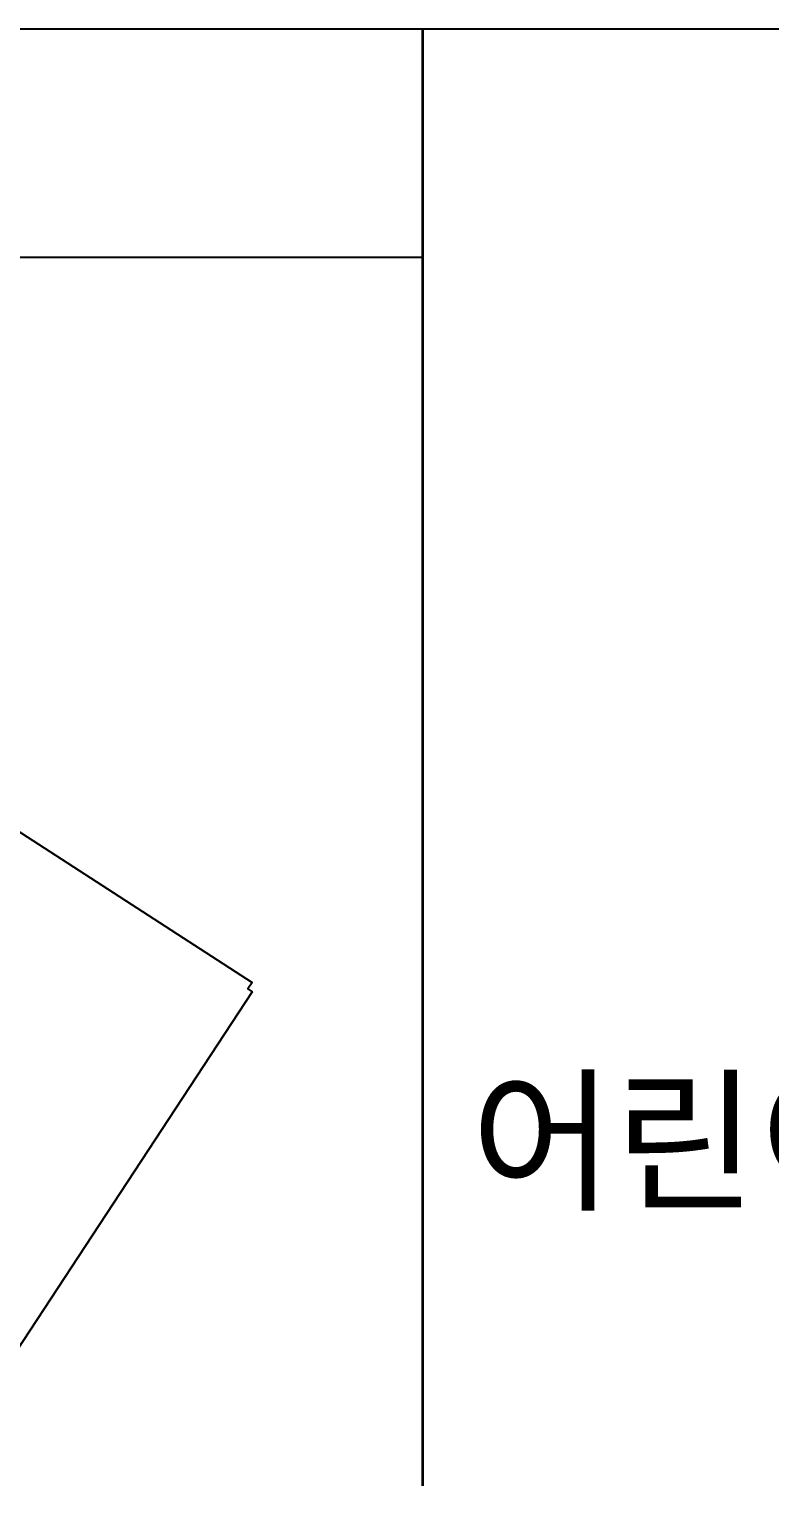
# Model space of a CAD drawing. Header units: millimetres. Extents: x -7616 to 421613, y 91067 to 341353.
# Drawn here: x 188930 to 192824, y 177868 to 185519 of the extents above; entities that cross this region are included whole.
import ezdxf
from ezdxf.enums import TextEntityAlignment as Align

# ---------------------------------------------------------------- set-up
doc = ezdxf.new("R2010")
doc.units = ezdxf.units.MM
doc.header["$LTSCALE"] = 500
doc.header["$MEASUREMENT"] = 0
doc.linetypes.add('H0', pattern=[0.3, 0.2, -0.1])
doc.layers.add('e-plan', color=9, linetype='CONTINUOUS')
doc.styles.add('돋움', font='Dotum.ttf')

# ---------------------------------------------------------------- blocks, each defined once
blk = doc.blocks.new('A$C633402C3')
at = {"layer": 'e-plan'}
for p, q in [((117706.3, 86435.6), (117706.3, 94086.3)), ((117709.6, 86435.6), (117709.6, 94086.3)), ((117706.3, 92886.3), (107702.2, 92886)), ((117709.6, 92886.3), (107705.5, 92886))]:
    blk.add_line(p, q, dxfattribs=at)
for points in [[(124402.1, 94085.9), (107702.1, 94085.9), (107702.1, 89747.6), (103863.9, 89747.6)], [(124405.5, 94086), (107705.5, 94086), (107705.5, 89747.7), (103867.2, 89747.7), (103867.2, 91536.4)]]:
    blk.add_lwpolyline(points, dxfattribs=at)
blk.add_lwpolyline([(112408.3, 87794), (114324.7, 90726.8), (115443.2, 89963.9), (116811, 89079.5), (116789.2, 89045.9), (116811.5, 89030.7), (114872.7, 86081.9), (114628.5, 85704.1), (114625.6, 85705.9), (114532, 85563.5, -0.097766), (114719.6, 84613.1), (114719.6, 84262.2)], format="xyb", dxfattribs=at)

msp = doc.modelspace()

# ---------------------------------------------------------------- block references
at = {"layer": 'e-plan', "linetype": 'H0'}
msp.add_blockref('A$C633402C3', (73291.5, 91432.6), dxfattribs=at)

# ---------------------------------------------------------------- texts
at = {"layer": 'e-plan', "style": '돋움'}
msp.add_text('어린이 놀이터', height=600, dxfattribs=at).set_placement((195986.6, 179378.8), align=Align.RIGHT)

doc.saveas('drawing.dxf')
